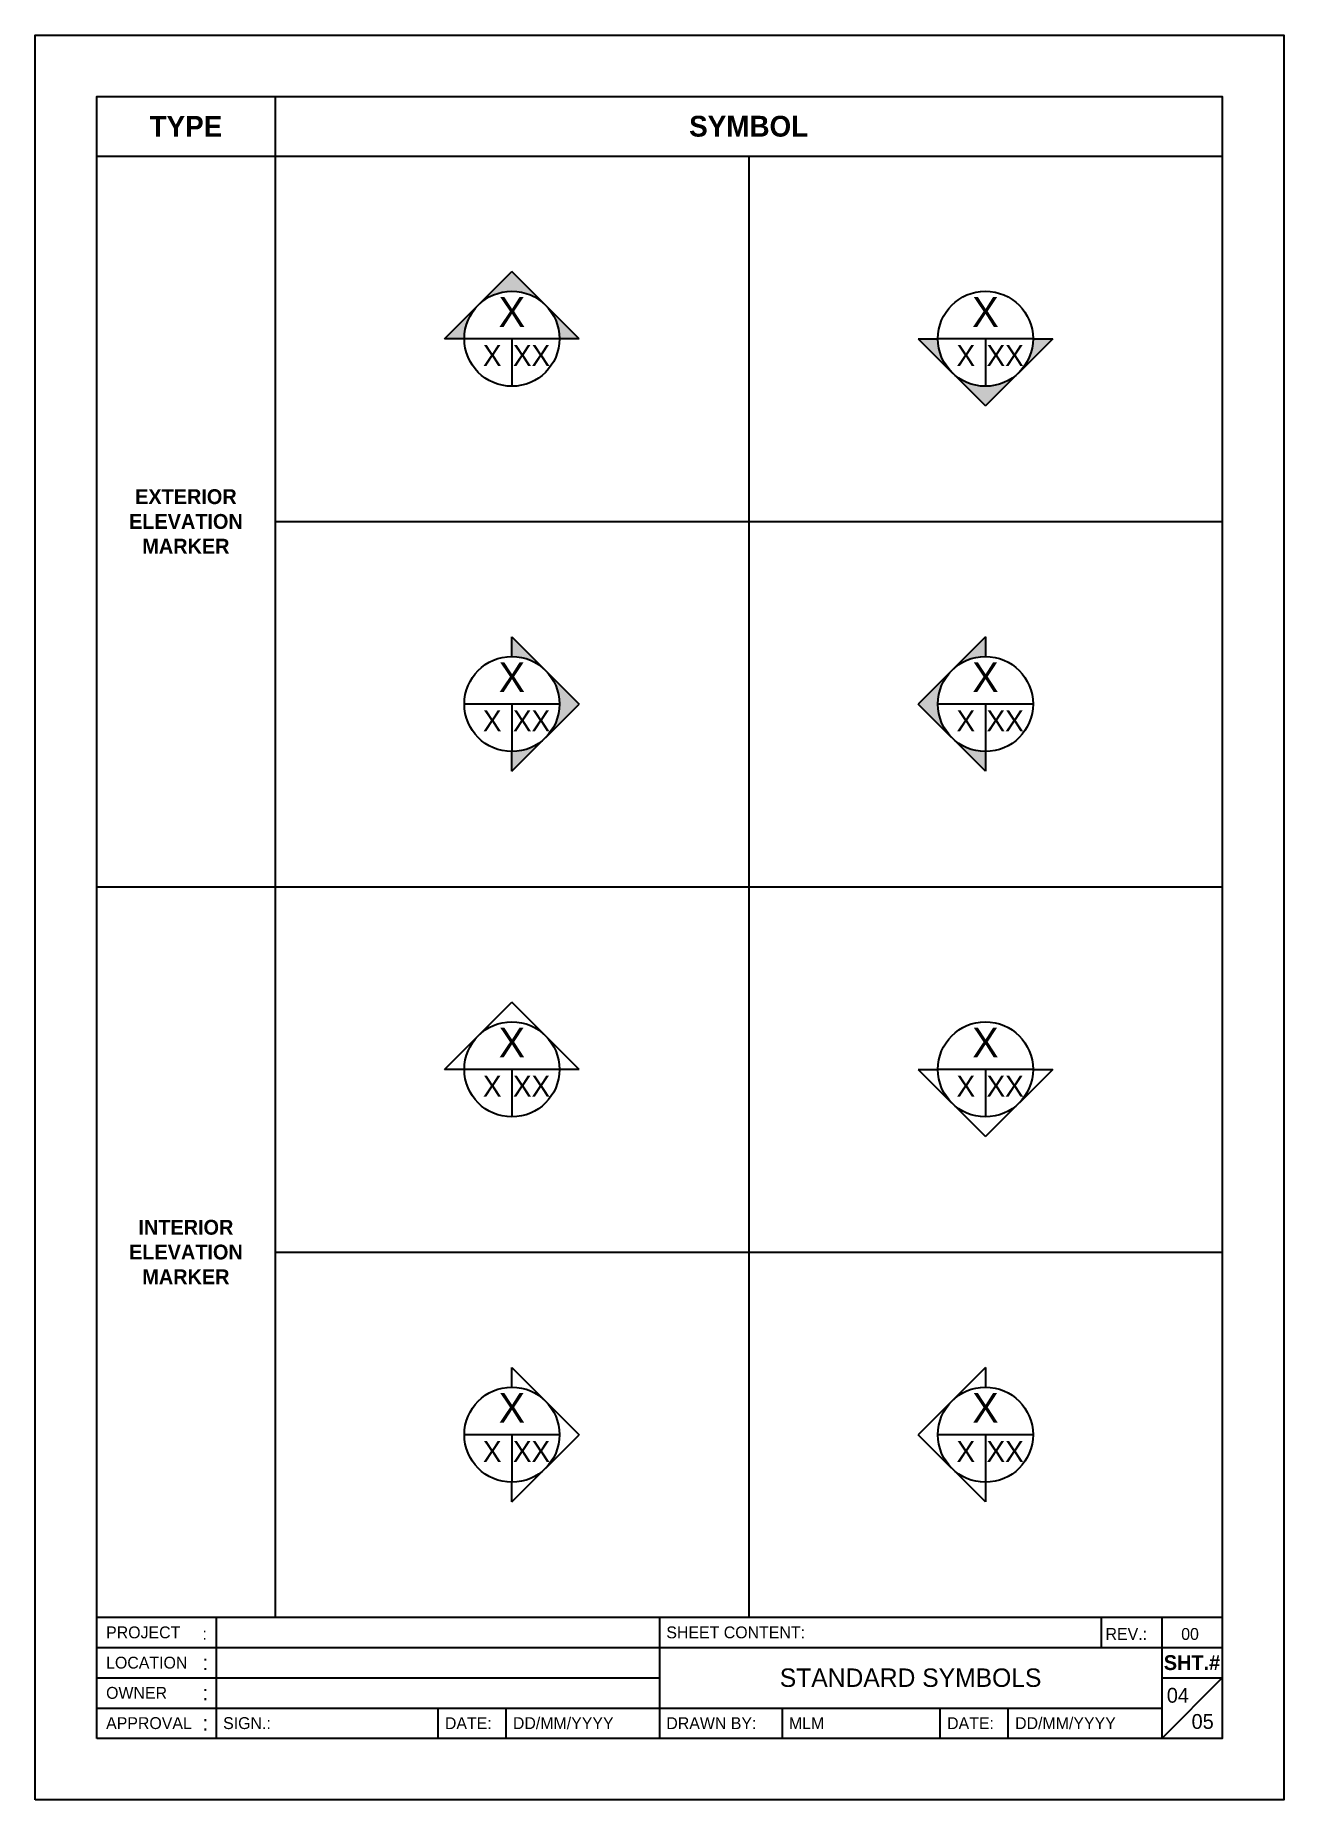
# Paper-space layout 'SYM4' of a CAD drawing. Header units: millimetres. Extents: x 0 to 210, y 0 to 297.
import ezdxf

# ---------------------------------------------------------------- set-up
doc = ezdxf.new("R2010")
doc.units = ezdxf.units.MM
for name, color, linetype in [('G-ANNO-SYMBOLS', 4, 'Continuous'), ('G-ANNO-TITLE', 7, 'Continuous'), ('TB-BORDER THIN', 82, 'Continuous'), ('TB-BORDER THK', 152, 'Continuous'), ('TB-TEXT', 240, 'Continuous'), ('Tblock_txt', 240, 'Continuous')]:
    doc.layers.add(name, color=color, linetype=linetype)
doc.layers.add('G-PAPER', color=176, linetype='Continuous', plot=False)
doc.styles.add('Century', font='GOTHIC.TTF')

# ---------------------------------------------------------------- blocks, each defined once
blk = doc.blocks.new('ExteriorElevMarker')
h = blk.add_hatch(color=256)
h.dxf.hatch_style = 1
h.paths.add_polyline_path([(5.66, 5.66, -0.198912), (8, 0), (11.31, 0)])
h.paths.add_polyline_path([(0, 11.31), (-5.66, 5.66, -0.414214), (5.66, 5.66)])
h.paths.add_polyline_path([(-11.31, 0), (-8, 0, -0.198912), (-5.66, 5.66)])
for p, q in [((-11.31, 0), (0, 11.31)), ((11.31, 0), (0, 11.31)), ((-8, 0), (-11.31, 0)), ((11.31, 0), (8, 0))]:
    blk.add_line(p, q)
blk.add_circle((0, 0), 8)
blk = doc.blocks.new('InteriorElevMarker')
at = {"layer": 'G-ANNO-SYMBOLS'}
for p, q in [((-11.31, 0), (0, 11.31)), ((11.31, 0), (0, 11.31)), ((-8, 0), (-11.31, 0)), ((11.31, 0), (8, 0))]:
    blk.add_line(p, q, dxfattribs=at)
blk.add_circle((0, 0), 8, dxfattribs=at)
blk = doc.blocks.new('A4_TB')
at = {"layer": 'G-ANNO-SYMBOLS'}
blk.add_line((79.18, 10.33), (79.18, 15.43), dxfattribs=at)
at = {"layer": 'G-PAPER', "ltscale": 100}
blk.add_lwpolyline([(0, 0), (0, 297), (210, 297), (210, 0)], close=True, dxfattribs=at)
at = {"layer": 'TB-BORDER THIN'}
for p, q in [((30.43, 30.7), (30.43, 10.33)), ((105, 30.7), (105, 10.33)), ((179.3, 30.7), (179.3, 25.61)), ((189.48, 30.7), (189.48, 10.33)), ((10.33, 25.61), (199.67, 25.61)), ((10.33, 20.52), (105, 20.52)), ((189.48, 20.52), (199.67, 20.52)), ((199.67, 20.52), (189.48, 10.33)), ((10.33, 15.43), (189.48, 15.43)), ((67.75, 10.33), (67.75, 15.43)), ((125.62, 15.43), (125.62, 10.33)), ((152.23, 10.33), (152.23, 15.43)), ((163.67, 10.33), (163.67, 15.43))]:
    blk.add_line(p, q, dxfattribs=at)
at = {"layer": 'TB-BORDER THK'}
blk.add_line((10.33, 30.7), (199.67, 30.7), dxfattribs=at)
blk.add_lwpolyline([(10.33, 10.33), (10.33, 286.67), (199.67, 286.67), (199.67, 10.33)], close=True, dxfattribs=at)
at = {"color": 0, "style": 'Century'}
for s, p in [(':', (28.12, 21.83)), (':', (28.12, 16.74)), (':', (28.12, 11.65)), ('05', (194.51, 11.92))]:
    blk.add_text(s, height=2.5, dxfattribs=at).set_placement(p)
at = {"color": 0, "insert": (194.57, 23.06), "char_height": 2.5, "width": 10.1811, "attachment_point": 5, "style": 'Century'}
blk.add_mtext('{\\fCentury Gothic|b1|i0|c0|p34;SHT.#}', dxfattribs=at)
at = {"layer": 'Tblock_txt', "color": 7, "style": 'Century'}
for s, p in [(':', (28.12, 26.93)), ('REV.:', (180.03, 26.9)), ('00', (192.76, 26.9))]:
    blk.add_text(s, height=2, dxfattribs=at).set_placement(p)
at = {"layer": 'Tblock_txt', "color": 7, "char_height": 2, "width": 22.6493, "attachment_point": 4, "style": 'Century'}
for s, insert in [('PROJECT', (11.91, 28.15)), ('SHEET CONTENT:', (106.15, 28.15)), ('LOCATION', (11.91, 23.06)), ('OWNER', (11.91, 17.97)), ('APPROVAL', (11.91, 12.88)), ('SIGN.:', (31.59, 12.88)), ('DATE:', (68.9, 12.88)), ('DD/MM/YYYY', (80.34, 12.88)), ('DRAWN BY:', (106.15, 12.88)), ('MLM', (126.77, 12.88)), ('DATE:', (153.38, 12.88)), ('DD/MM/YYYY', (164.82, 12.88))]:
    blk.add_mtext(s, dxfattribs=dict(at, insert=insert))

psp = doc.layouts.new('SYM4')

# ---------------------------------------------------------------- linework, layer by layer
at = {"color": 3}
for p, q in [((40.33, 286.67), (40.33, 30.7)), ((10.33, 276.67), (199.67, 276.67)), ((120, 276.67), (120, 30.7)), ((40.33, 215.17), (199.67, 215.17)), ((10.33, 153.68), (199.67, 153.68)), ((40.33, 92.19), (199.67, 92.19))]:
    psp.add_line(p, q, dxfattribs=at)
at = {"layer": 'G-ANNO-SYMBOLS', "color": 3}
for p, q in [((88.17, 245.92), (72.17, 245.92)), ((80.17, 245.92), (80.17, 237.92)), ((167.83, 245.92), (151.83, 245.92)), ((159.83, 245.92), (159.83, 237.92)), ((88.17, 184.43), (72.17, 184.43)), ((80.17, 184.43), (80.17, 176.43)), ((167.83, 184.43), (151.83, 184.43)), ((159.83, 184.43), (159.83, 176.43)), ((88.17, 122.94), (72.17, 122.94)), ((80.17, 122.94), (80.17, 114.94)), ((167.83, 122.94), (151.83, 122.94)), ((159.83, 122.94), (159.83, 114.94)), ((88.17, 61.44), (72.17, 61.44)), ((80.17, 61.44), (80.17, 53.44)), ((167.83, 61.44), (151.83, 61.44)), ((159.83, 61.44), (159.83, 53.44))]:
    psp.add_line(p, q, dxfattribs=at)

# ---------------------------------------------------------------- block references
for name, p in [('A4_TB', (0, 0)), ('InteriorElevMarker', (80.17, 122.94))]:
    psp.add_blockref(name, p)
for p, rotation in [((159.83, 122.94), 180), ((80.17, 61.44), 270), ((159.83, 61.44), 90)]:
    psp.add_blockref('InteriorElevMarker', p, dxfattribs=dict(rotation=rotation))
at = {"layer": 'G-ANNO-SYMBOLS'}
psp.add_blockref('ExteriorElevMarker', (80.17, 245.92), dxfattribs=at)
for p, rotation in [((159.83, 245.92), 180), ((80.17, 184.43), 270), ((159.83, 184.43), 90)]:
    psp.add_blockref('ExteriorElevMarker', p, dxfattribs=dict(at, rotation=rotation))

# ---------------------------------------------------------------- texts
at = {"color": 0, "style": 'Century'}
psp.add_text('04', height=2.5, dxfattribs=at).set_placement((190.34, 16.33))
at = {"layer": 'G-ANNO-SYMBOLS', "attachment_point": 5, "style": 'Century'}
for s, insert, char_height, width in [('X', (80.17, 250.42), 5, 15.8092), ('X', (159.83, 250.42), 5, 15.8092), ('X', (76.86, 243.09), 3.5, 6.6071), ('XX', (83.47, 243.09), 3.5, 6.6071), ('X', (156.53, 243.09), 3.5, 6.6071), ('XX', (163.14, 243.09), 3.5, 6.6071), ('X', (80.17, 188.93), 5, 15.8092), ('X', (159.83, 188.93), 5, 15.8092), ('X', (76.86, 181.6), 3.5, 6.6071), ('XX', (83.47, 181.6), 3.5, 6.6071), ('X', (156.53, 181.6), 3.5, 6.6071), ('XX', (163.14, 181.6), 3.5, 6.6071), ('X', (80.17, 127.44), 5, 15.8092), ('X', (159.83, 127.44), 5, 15.8092), ('X', (76.86, 120.11), 3.5, 6.6071), ('XX', (83.47, 120.11), 3.5, 6.6071), ('X', (156.53, 120.11), 3.5, 6.6071), ('XX', (163.14, 120.11), 3.5, 6.6071), ('X', (80.17, 65.94), 5, 15.8092), ('X', (159.83, 65.94), 5, 15.8092), ('X', (76.86, 58.61), 3.5, 6.6071), ('XX', (83.47, 58.61), 3.5, 6.6071), ('X', (156.53, 58.61), 3.5, 6.6071), ('XX', (163.14, 58.61), 3.5, 6.6071)]:
    psp.add_mtext(s, dxfattribs=dict(at, insert=insert, char_height=char_height, width=width))
at = {"layer": 'G-ANNO-TITLE', "attachment_point": 5, "style": 'Century'}
for s, insert, char_height, width in [('{\\fCentury Gothic|b1|i0|c0|p34;TYPE}', (25.33, 281.67), 3.5, 30), ('{\\fCentury Gothic|b1|i0|c0|p34;SYMBOL}', (120, 281.67), 3.5, 159.3307), ('{\\fCentury Gothic|b1|i0|c0|p34;EXTERIOR ELEVATION MARKER}', (25.33, 215.17), 2.5, 30), ('{\\fCentury Gothic|b1|i0|c0|p34;INTERIOR ELEVATION MARKER}', (25.33, 92.19), 2.5, 30)]:
    psp.add_mtext(s, dxfattribs=dict(at, insert=insert, char_height=char_height, width=width))
at = {"layer": 'TB-TEXT', "insert": (147.24, 20.52), "char_height": 3.1012, "width": 84.4843, "attachment_point": 5, "style": 'Century'}
psp.add_mtext('STANDARD SYMBOLS', dxfattribs=at)

doc.saveas('drawing.dxf')
